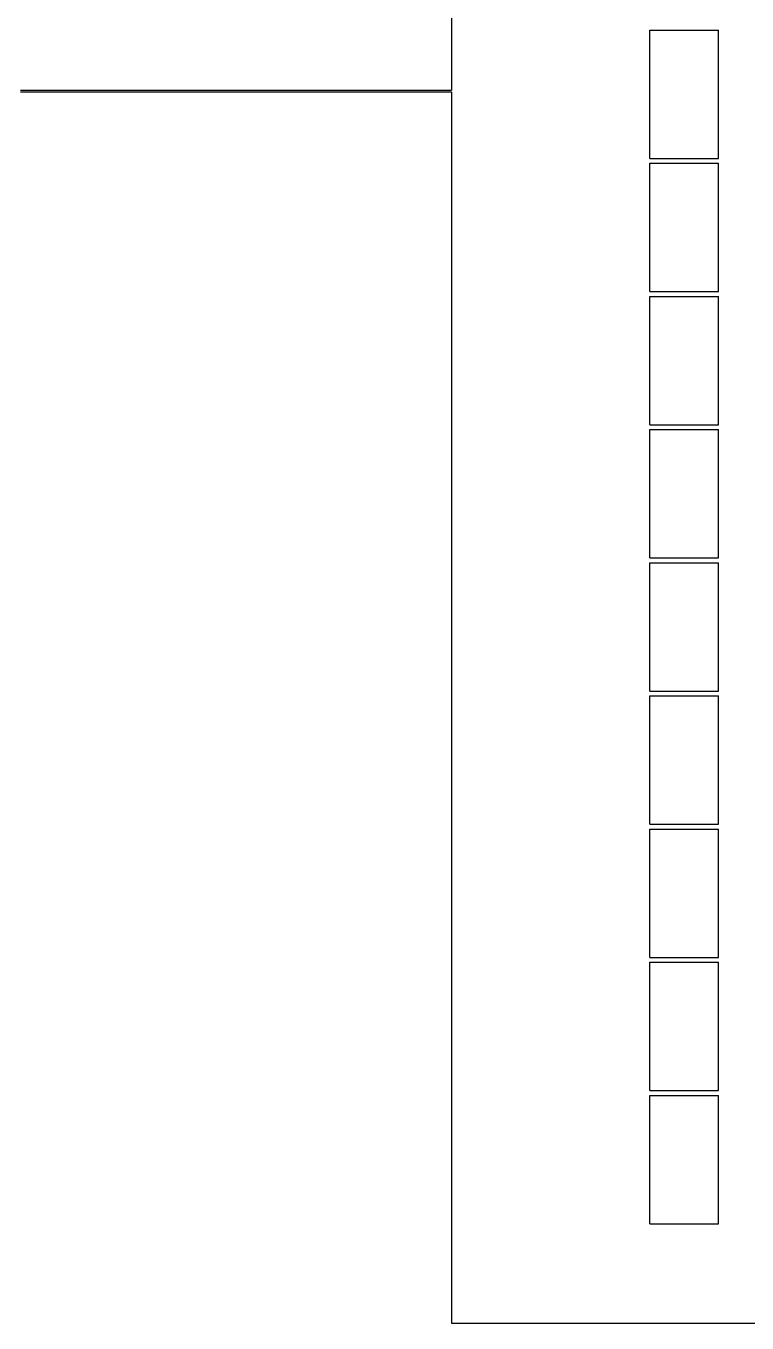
# Model space of a CAD drawing. Header units: metres. Extents: x -45 to 241, y 0 to 388.
# Drawn here: x 27.2 to 99.7, y 70 to 200.5 of the extents above; entities that cross this region are included whole.
import ezdxf

# ---------------------------------------------------------------- set-up
doc = ezdxf.new("R2010")
doc.units = ezdxf.units.M

msp = doc.modelspace()

# ---------------------------------------------------------------- linework, layer by layer
for points in [[(70, 201.91), (70, 199.94), (70, 197.98), (70, 196.01), (70, 194.05)], [(89.96, 187.2), (89.96, 187.4), (89.96, 187.61), (89.96, 187.81), (89.96, 188.02), (89.96, 188.22), (89.96, 188.43), (89.96, 188.63), (89.96, 188.84), (89.96, 189.04), (89.96, 189.25), (89.96, 189.45), (89.96, 189.66), (89.96, 189.86), (89.96, 190.07), (89.96, 190.27), (89.96, 190.48), (89.96, 190.68), (89.96, 190.89), (89.96, 191.09), (89.96, 191.3), (89.96, 191.5), (89.96, 191.7), (89.96, 191.91), (89.96, 192.11), (89.96, 192.32), (89.96, 192.52), (89.96, 192.73), (89.96, 192.93), (89.96, 193.14), (89.96, 193.34), (89.96, 193.55), (89.96, 193.75), (89.96, 193.96), (89.96, 194.16), (89.96, 194.37), (89.96, 194.57), (89.96, 194.78), (89.96, 194.98), (89.96, 195.19), (89.96, 195.39), (89.96, 195.6), (89.96, 195.8), (89.96, 196), (89.96, 196.21), (89.96, 196.41), (89.96, 196.62), (89.96, 196.82), (89.96, 197.03), (89.96, 197.23), (89.96, 197.44), (89.96, 197.64), (89.96, 197.85), (89.96, 198.05), (89.96, 198.26), (89.96, 198.46), (89.96, 198.67), (89.96, 198.87), (89.96, 199.08), (89.96, 199.28), (89.96, 199.49), (89.96, 199.69), (89.96, 199.9), (89.96, 200.1)], [(89.96, 200.1), (90.07, 200.1), (90.18, 200.1), (90.29, 200.1), (90.4, 200.1), (90.51, 200.1), (90.62, 200.1), (90.73, 200.1), (90.84, 200.1), (90.95, 200.1), (91.06, 200.1), (91.17, 200.1), (91.28, 200.1), (91.39, 200.1), (91.5, 200.1), (91.61, 200.1), (91.72, 200.1), (91.83, 200.1), (91.94, 200.1), (92.05, 200.1), (92.16, 200.1), (92.26, 200.1), (92.37, 200.1), (92.48, 200.1), (92.59, 200.1), (92.7, 200.1), (92.81, 200.1), (92.92, 200.1), (93.03, 200.1), (93.14, 200.1), (93.25, 200.1), (93.36, 200.1), (93.47, 200.1), (93.58, 200.1), (93.69, 200.1), (93.8, 200.1), (93.91, 200.1), (94.02, 200.1), (94.13, 200.1), (94.24, 200.1), (94.35, 200.1), (94.46, 200.1), (94.57, 200.1), (94.68, 200.1), (94.79, 200.1), (94.9, 200.1), (95, 200.1), (95.11, 200.1), (95.22, 200.1), (95.33, 200.1), (95.44, 200.1), (95.55, 200.1), (95.66, 200.1), (95.77, 200.1), (95.88, 200.1), (95.99, 200.1), (96.1, 200.1), (96.21, 200.1), (96.32, 200.1), (96.43, 200.1), (96.54, 200.1), (96.65, 200.1), (96.76, 200.1), (96.87, 200.1)], [(96.87, 187.2), (96.87, 187.4), (96.87, 187.61), (96.87, 187.81), (96.87, 188.02), (96.87, 188.22), (96.87, 188.43), (96.87, 188.63), (96.87, 188.84), (96.87, 189.04), (96.87, 189.25), (96.87, 189.45), (96.87, 189.66), (96.87, 189.86), (96.87, 190.07), (96.87, 190.27), (96.87, 190.48), (96.87, 190.68), (96.87, 190.89), (96.87, 191.09), (96.87, 191.3), (96.87, 191.5), (96.87, 191.7), (96.87, 191.91), (96.87, 192.11), (96.87, 192.32), (96.87, 192.52), (96.87, 192.73), (96.87, 192.93), (96.87, 193.14), (96.87, 193.34), (96.87, 193.55), (96.87, 193.75), (96.87, 193.96), (96.87, 194.16), (96.87, 194.37), (96.87, 194.57), (96.87, 194.78), (96.87, 194.98), (96.87, 195.19), (96.87, 195.39), (96.87, 195.6), (96.87, 195.8), (96.87, 196), (96.87, 196.21), (96.87, 196.41), (96.87, 196.62), (96.87, 196.82), (96.87, 197.03), (96.87, 197.23), (96.87, 197.44), (96.87, 197.64), (96.87, 197.85), (96.87, 198.05), (96.87, 198.26), (96.87, 198.46), (96.87, 198.67), (96.87, 198.87), (96.87, 199.08), (96.87, 199.28), (96.87, 199.49), (96.87, 199.69), (96.87, 199.9), (96.87, 200.1)], [(26.67, 194.05), (27.78, 194.05), (28.89, 194.05), (30, 194.05), (31.11, 194.05), (32.22, 194.05), (33.33, 194.05), (34.44, 194.05), (35.56, 194.05), (36.67, 194.05), (37.78, 194.05), (38.89, 194.05), (40, 194.05), (41.11, 194.05), (42.22, 194.05), (43.33, 194.05), (44.44, 194.05), (45.56, 194.05), (46.67, 194.05), (47.78, 194.05), (48.89, 194.05), (50, 194.05), (51.11, 194.05), (52.22, 194.05), (53.33, 194.05), (54.44, 194.05), (55.56, 194.05), (56.67, 194.05), (57.78, 194.05), (58.89, 194.05), (60, 194.05), (61.11, 194.05), (62.22, 194.05), (63.33, 194.05), (64.44, 194.05), (65.56, 194.05), (66.67, 194.05), (67.78, 194.05), (68.89, 194.05), (70, 194.05)], [(26.67, 193.9), (27.78, 193.9), (28.89, 193.9), (30, 193.9), (31.11, 193.9), (32.22, 193.9), (33.33, 193.9), (34.44, 193.9), (35.56, 193.9), (36.67, 193.9), (37.78, 193.9), (38.89, 193.9), (40, 193.9), (41.11, 193.9), (42.22, 193.9), (43.33, 193.9), (44.44, 193.9), (45.56, 193.9), (46.67, 193.9), (47.78, 193.9), (48.89, 193.9), (50, 193.9), (51.11, 193.9), (52.22, 193.9), (53.33, 193.9), (54.44, 193.9), (55.56, 193.9), (56.67, 193.9), (57.78, 193.9), (58.89, 193.9), (60, 193.9), (61.11, 193.9), (62.22, 193.9), (63.33, 193.9), (64.44, 193.9), (65.56, 193.9), (66.67, 193.9), (67.78, 193.9), (68.89, 193.9), (70, 193.9)], [(70, 193.9), (70, 191.93), (70, 189.97), (70, 188), (70, 186.03), (70, 184.07), (70, 182.1), (70, 180.13), (70, 178.17), (70, 176.2), (70, 174.23), (70, 172.27), (70, 170.3), (70, 168.33), (70, 166.37), (70, 164.4), (70, 162.43), (70, 160.47), (70, 158.5), (70, 156.53), (70, 154.57), (70, 152.6), (70, 150.63), (70, 148.67), (70, 146.7), (70, 144.73), (70, 142.77), (70, 140.8), (70, 138.83), (70, 136.87), (70, 134.9), (70, 132.93), (70, 130.97), (70, 129), (70, 127.03), (70, 125.07), (70, 123.1), (70, 121.13), (70, 119.17), (70, 117.2), (70, 115.23), (70, 113.27), (70, 111.3), (70, 109.33), (70, 107.37), (70, 105.4), (70, 103.43), (70, 101.47), (70, 99.5), (70, 97.53), (70, 95.57), (70, 93.6), (70, 91.63), (70, 89.67), (70, 87.7), (70, 85.73), (70, 83.77), (70, 81.8), (70, 79.83), (70, 77.87), (70, 75.9), (70, 73.93), (70, 71.97), (70, 70)], [(89.96, 187.2), (90.07, 187.2), (90.18, 187.2), (90.29, 187.2), (90.4, 187.2), (90.51, 187.2), (90.62, 187.2), (90.73, 187.2), (90.84, 187.2), (90.95, 187.2), (91.06, 187.2), (91.17, 187.2), (91.28, 187.2), (91.39, 187.2), (91.5, 187.2), (91.61, 187.2), (91.72, 187.2), (91.83, 187.2), (91.94, 187.2), (92.05, 187.2), (92.16, 187.2), (92.26, 187.2), (92.37, 187.2), (92.48, 187.2), (92.59, 187.2), (92.7, 187.2), (92.81, 187.2), (92.92, 187.2), (93.03, 187.2), (93.14, 187.2), (93.25, 187.2), (93.36, 187.2), (93.47, 187.2), (93.58, 187.2), (93.69, 187.2), (93.8, 187.2), (93.91, 187.2), (94.02, 187.2), (94.13, 187.2), (94.24, 187.2), (94.35, 187.2), (94.46, 187.2), (94.57, 187.2), (94.68, 187.2), (94.79, 187.2), (94.9, 187.2), (95, 187.2), (95.11, 187.2), (95.22, 187.2), (95.33, 187.2), (95.44, 187.2), (95.55, 187.2), (95.66, 187.2), (95.77, 187.2), (95.88, 187.2), (95.99, 187.2), (96.1, 187.2), (96.21, 187.2), (96.32, 187.2), (96.43, 187.2), (96.54, 187.2), (96.65, 187.2), (96.76, 187.2), (96.87, 187.2)], [(89.96, 173.8), (89.96, 174), (89.96, 174.21), (89.96, 174.41), (89.96, 174.62), (89.96, 174.82), (89.96, 175.03), (89.96, 175.23), (89.96, 175.44), (89.96, 175.64), (89.96, 175.85), (89.96, 176.05), (89.96, 176.26), (89.96, 176.46), (89.96, 176.67), (89.96, 176.87), (89.96, 177.08), (89.96, 177.28), (89.96, 177.49), (89.96, 177.69), (89.96, 177.9), (89.96, 178.1), (89.96, 178.3), (89.96, 178.51), (89.96, 178.71), (89.96, 178.92), (89.96, 179.12), (89.96, 179.33), (89.96, 179.53), (89.96, 179.74), (89.96, 179.94), (89.96, 180.15), (89.96, 180.35), (89.96, 180.56), (89.96, 180.76), (89.96, 180.97), (89.96, 181.17), (89.96, 181.38), (89.96, 181.58), (89.96, 181.79), (89.96, 181.99), (89.96, 182.2), (89.96, 182.4), (89.96, 182.6), (89.96, 182.81), (89.96, 183.01), (89.96, 183.22), (89.96, 183.42), (89.96, 183.63), (89.96, 183.83), (89.96, 184.04), (89.96, 184.24), (89.96, 184.45), (89.96, 184.65), (89.96, 184.86), (89.96, 185.06), (89.96, 185.27), (89.96, 185.47), (89.96, 185.68), (89.96, 185.88), (89.96, 186.09), (89.96, 186.29), (89.96, 186.5), (89.96, 186.7)], [(89.96, 186.7), (90.07, 186.7), (90.18, 186.7), (90.29, 186.7), (90.4, 186.7), (90.51, 186.7), (90.62, 186.7), (90.73, 186.7), (90.84, 186.7), (90.95, 186.7), (91.06, 186.7), (91.17, 186.7), (91.28, 186.7), (91.39, 186.7), (91.5, 186.7), (91.61, 186.7), (91.72, 186.7), (91.83, 186.7), (91.94, 186.7), (92.05, 186.7), (92.16, 186.7), (92.26, 186.7), (92.37, 186.7), (92.48, 186.7), (92.59, 186.7), (92.7, 186.7), (92.81, 186.7), (92.92, 186.7), (93.03, 186.7), (93.14, 186.7), (93.25, 186.7), (93.36, 186.7), (93.47, 186.7), (93.58, 186.7), (93.69, 186.7), (93.8, 186.7), (93.91, 186.7), (94.02, 186.7), (94.13, 186.7), (94.24, 186.7), (94.35, 186.7), (94.46, 186.7), (94.57, 186.7), (94.68, 186.7), (94.79, 186.7), (94.9, 186.7), (95, 186.7), (95.11, 186.7), (95.22, 186.7), (95.33, 186.7), (95.44, 186.7), (95.55, 186.7), (95.66, 186.7), (95.77, 186.7), (95.88, 186.7), (95.99, 186.7), (96.1, 186.7), (96.21, 186.7), (96.32, 186.7), (96.43, 186.7), (96.54, 186.7), (96.65, 186.7), (96.76, 186.7), (96.87, 186.7)], [(96.87, 173.8), (96.87, 174), (96.87, 174.21), (96.87, 174.41), (96.87, 174.62), (96.87, 174.82), (96.87, 175.03), (96.87, 175.23), (96.87, 175.44), (96.87, 175.64), (96.87, 175.85), (96.87, 176.05), (96.87, 176.26), (96.87, 176.46), (96.87, 176.67), (96.87, 176.87), (96.87, 177.08), (96.87, 177.28), (96.87, 177.49), (96.87, 177.69), (96.87, 177.9), (96.87, 178.1), (96.87, 178.3), (96.87, 178.51), (96.87, 178.71), (96.87, 178.92), (96.87, 179.12), (96.87, 179.33), (96.87, 179.53), (96.87, 179.74), (96.87, 179.94), (96.87, 180.15), (96.87, 180.35), (96.87, 180.56), (96.87, 180.76), (96.87, 180.97), (96.87, 181.17), (96.87, 181.38), (96.87, 181.58), (96.87, 181.79), (96.87, 181.99), (96.87, 182.2), (96.87, 182.4), (96.87, 182.6), (96.87, 182.81), (96.87, 183.01), (96.87, 183.22), (96.87, 183.42), (96.87, 183.63), (96.87, 183.83), (96.87, 184.04), (96.87, 184.24), (96.87, 184.45), (96.87, 184.65), (96.87, 184.86), (96.87, 185.06), (96.87, 185.27), (96.87, 185.47), (96.87, 185.68), (96.87, 185.88), (96.87, 186.09), (96.87, 186.29), (96.87, 186.5), (96.87, 186.7)], [(89.96, 173.8), (90.07, 173.8), (90.18, 173.8), (90.29, 173.8), (90.4, 173.8), (90.51, 173.8), (90.62, 173.8), (90.73, 173.8), (90.84, 173.8), (90.95, 173.8), (91.06, 173.8), (91.17, 173.8), (91.28, 173.8), (91.39, 173.8), (91.5, 173.8), (91.61, 173.8), (91.72, 173.8), (91.83, 173.8), (91.94, 173.8), (92.05, 173.8), (92.16, 173.8), (92.26, 173.8), (92.37, 173.8), (92.48, 173.8), (92.59, 173.8), (92.7, 173.8), (92.81, 173.8), (92.92, 173.8), (93.03, 173.8), (93.14, 173.8), (93.25, 173.8), (93.36, 173.8), (93.47, 173.8), (93.58, 173.8), (93.69, 173.8), (93.8, 173.8), (93.91, 173.8), (94.02, 173.8), (94.13, 173.8), (94.24, 173.8), (94.35, 173.8), (94.46, 173.8), (94.57, 173.8), (94.68, 173.8), (94.79, 173.8), (94.9, 173.8), (95, 173.8), (95.11, 173.8), (95.22, 173.8), (95.33, 173.8), (95.44, 173.8), (95.55, 173.8), (95.66, 173.8), (95.77, 173.8), (95.88, 173.8), (95.99, 173.8), (96.1, 173.8), (96.21, 173.8), (96.32, 173.8), (96.43, 173.8), (96.54, 173.8), (96.65, 173.8), (96.76, 173.8), (96.87, 173.8)], [(89.96, 160.4), (89.96, 160.6), (89.96, 160.81), (89.96, 161.01), (89.96, 161.22), (89.96, 161.42), (89.96, 161.63), (89.96, 161.83), (89.96, 162.04), (89.96, 162.24), (89.96, 162.45), (89.96, 162.65), (89.96, 162.86), (89.96, 163.06), (89.96, 163.27), (89.96, 163.47), (89.96, 163.68), (89.96, 163.88), (89.96, 164.09), (89.96, 164.29), (89.96, 164.5), (89.96, 164.7), (89.96, 164.9), (89.96, 165.11), (89.96, 165.31), (89.96, 165.52), (89.96, 165.72), (89.96, 165.93), (89.96, 166.13), (89.96, 166.34), (89.96, 166.54), (89.96, 166.75), (89.96, 166.95), (89.96, 167.16), (89.96, 167.36), (89.96, 167.57), (89.96, 167.77), (89.96, 167.98), (89.96, 168.18), (89.96, 168.39), (89.96, 168.59), (89.96, 168.8), (89.96, 169), (89.96, 169.2), (89.96, 169.41), (89.96, 169.61), (89.96, 169.82), (89.96, 170.02), (89.96, 170.23), (89.96, 170.43), (89.96, 170.64), (89.96, 170.84), (89.96, 171.05), (89.96, 171.25), (89.96, 171.46), (89.96, 171.66), (89.96, 171.87), (89.96, 172.07), (89.96, 172.28), (89.96, 172.48), (89.96, 172.69), (89.96, 172.89), (89.96, 173.1), (89.96, 173.3)], [(89.96, 173.3), (90.07, 173.3), (90.18, 173.3), (90.29, 173.3), (90.4, 173.3), (90.51, 173.3), (90.62, 173.3), (90.73, 173.3), (90.84, 173.3), (90.95, 173.3), (91.06, 173.3), (91.17, 173.3), (91.28, 173.3), (91.39, 173.3), (91.5, 173.3), (91.61, 173.3), (91.72, 173.3), (91.83, 173.3), (91.94, 173.3), (92.05, 173.3), (92.16, 173.3), (92.26, 173.3), (92.37, 173.3), (92.48, 173.3), (92.59, 173.3), (92.7, 173.3), (92.81, 173.3), (92.92, 173.3), (93.03, 173.3), (93.14, 173.3), (93.25, 173.3), (93.36, 173.3), (93.47, 173.3), (93.58, 173.3), (93.69, 173.3), (93.8, 173.3), (93.91, 173.3), (94.02, 173.3), (94.13, 173.3), (94.24, 173.3), (94.35, 173.3), (94.46, 173.3), (94.57, 173.3), (94.68, 173.3), (94.79, 173.3), (94.9, 173.3), (95, 173.3), (95.11, 173.3), (95.22, 173.3), (95.33, 173.3), (95.44, 173.3), (95.55, 173.3), (95.66, 173.3), (95.77, 173.3), (95.88, 173.3), (95.99, 173.3), (96.1, 173.3), (96.21, 173.3), (96.32, 173.3), (96.43, 173.3), (96.54, 173.3), (96.65, 173.3), (96.76, 173.3), (96.87, 173.3)], [(96.87, 160.4), (96.87, 160.6), (96.87, 160.81), (96.87, 161.01), (96.87, 161.22), (96.87, 161.42), (96.87, 161.63), (96.87, 161.83), (96.87, 162.04), (96.87, 162.24), (96.87, 162.45), (96.87, 162.65), (96.87, 162.86), (96.87, 163.06), (96.87, 163.27), (96.87, 163.47), (96.87, 163.68), (96.87, 163.88), (96.87, 164.09), (96.87, 164.29), (96.87, 164.5), (96.87, 164.7), (96.87, 164.9), (96.87, 165.11), (96.87, 165.31), (96.87, 165.52), (96.87, 165.72), (96.87, 165.93), (96.87, 166.13), (96.87, 166.34), (96.87, 166.54), (96.87, 166.75), (96.87, 166.95), (96.87, 167.16), (96.87, 167.36), (96.87, 167.57), (96.87, 167.77), (96.87, 167.98), (96.87, 168.18), (96.87, 168.39), (96.87, 168.59), (96.87, 168.8), (96.87, 169), (96.87, 169.2), (96.87, 169.41), (96.87, 169.61), (96.87, 169.82), (96.87, 170.02), (96.87, 170.23), (96.87, 170.43), (96.87, 170.64), (96.87, 170.84), (96.87, 171.05), (96.87, 171.25), (96.87, 171.46), (96.87, 171.66), (96.87, 171.87), (96.87, 172.07), (96.87, 172.28), (96.87, 172.48), (96.87, 172.69), (96.87, 172.89), (96.87, 173.1), (96.87, 173.3)], [(89.96, 160.4), (90.07, 160.4), (90.18, 160.4), (90.29, 160.4), (90.4, 160.4), (90.51, 160.4), (90.62, 160.4), (90.73, 160.4), (90.84, 160.4), (90.95, 160.4), (91.06, 160.4), (91.17, 160.4), (91.28, 160.4), (91.39, 160.4), (91.5, 160.4), (91.61, 160.4), (91.72, 160.4), (91.83, 160.4), (91.94, 160.4), (92.05, 160.4), (92.16, 160.4), (92.26, 160.4), (92.37, 160.4), (92.48, 160.4), (92.59, 160.4), (92.7, 160.4), (92.81, 160.4), (92.92, 160.4), (93.03, 160.4), (93.14, 160.4), (93.25, 160.4), (93.36, 160.4), (93.47, 160.4), (93.58, 160.4), (93.69, 160.4), (93.8, 160.4), (93.91, 160.4), (94.02, 160.4), (94.13, 160.4), (94.24, 160.4), (94.35, 160.4), (94.46, 160.4), (94.57, 160.4), (94.68, 160.4), (94.79, 160.4), (94.9, 160.4), (95, 160.4), (95.11, 160.4), (95.22, 160.4), (95.33, 160.4), (95.44, 160.4), (95.55, 160.4), (95.66, 160.4), (95.77, 160.4), (95.88, 160.4), (95.99, 160.4), (96.1, 160.4), (96.21, 160.4), (96.32, 160.4), (96.43, 160.4), (96.54, 160.4), (96.65, 160.4), (96.76, 160.4), (96.87, 160.4)], [(89.96, 147), (89.96, 147.2), (89.96, 147.41), (89.96, 147.61), (89.96, 147.82), (89.96, 148.02), (89.96, 148.23), (89.96, 148.43), (89.96, 148.64), (89.96, 148.84), (89.96, 149.05), (89.96, 149.25), (89.96, 149.46), (89.96, 149.66), (89.96, 149.87), (89.96, 150.07), (89.96, 150.28), (89.96, 150.48), (89.96, 150.69), (89.96, 150.89), (89.96, 151.1), (89.96, 151.3), (89.96, 151.5), (89.96, 151.71), (89.96, 151.91), (89.96, 152.12), (89.96, 152.32), (89.96, 152.53), (89.96, 152.73), (89.96, 152.94), (89.96, 153.14), (89.96, 153.35), (89.96, 153.55), (89.96, 153.76), (89.96, 153.96), (89.96, 154.17), (89.96, 154.37), (89.96, 154.58), (89.96, 154.78), (89.96, 154.99), (89.96, 155.19), (89.96, 155.4), (89.96, 155.6), (89.96, 155.8), (89.96, 156.01), (89.96, 156.21), (89.96, 156.42), (89.96, 156.62), (89.96, 156.83), (89.96, 157.03), (89.96, 157.24), (89.96, 157.44), (89.96, 157.65), (89.96, 157.85), (89.96, 158.06), (89.96, 158.26), (89.96, 158.47), (89.96, 158.67), (89.96, 158.88), (89.96, 159.08), (89.96, 159.29), (89.96, 159.49), (89.96, 159.7), (89.96, 159.9)], [(89.96, 159.9), (90.07, 159.9), (90.18, 159.9), (90.29, 159.9), (90.4, 159.9), (90.51, 159.9), (90.62, 159.9), (90.73, 159.9), (90.84, 159.9), (90.95, 159.9), (91.06, 159.9), (91.17, 159.9), (91.28, 159.9), (91.39, 159.9), (91.5, 159.9), (91.61, 159.9), (91.72, 159.9), (91.83, 159.9), (91.94, 159.9), (92.05, 159.9), (92.16, 159.9), (92.26, 159.9), (92.37, 159.9), (92.48, 159.9), (92.59, 159.9), (92.7, 159.9), (92.81, 159.9), (92.92, 159.9), (93.03, 159.9), (93.14, 159.9), (93.25, 159.9), (93.36, 159.9), (93.47, 159.9), (93.58, 159.9), (93.69, 159.9), (93.8, 159.9), (93.91, 159.9), (94.02, 159.9), (94.13, 159.9), (94.24, 159.9), (94.35, 159.9), (94.46, 159.9), (94.57, 159.9), (94.68, 159.9), (94.79, 159.9), (94.9, 159.9), (95, 159.9), (95.11, 159.9), (95.22, 159.9), (95.33, 159.9), (95.44, 159.9), (95.55, 159.9), (95.66, 159.9), (95.77, 159.9), (95.88, 159.9), (95.99, 159.9), (96.1, 159.9), (96.21, 159.9), (96.32, 159.9), (96.43, 159.9), (96.54, 159.9), (96.65, 159.9), (96.76, 159.9), (96.87, 159.9)], [(96.87, 147), (96.87, 147.2), (96.87, 147.41), (96.87, 147.61), (96.87, 147.82), (96.87, 148.02), (96.87, 148.23), (96.87, 148.43), (96.87, 148.64), (96.87, 148.84), (96.87, 149.05), (96.87, 149.25), (96.87, 149.46), (96.87, 149.66), (96.87, 149.87), (96.87, 150.07), (96.87, 150.28), (96.87, 150.48), (96.87, 150.69), (96.87, 150.89), (96.87, 151.1), (96.87, 151.3), (96.87, 151.5), (96.87, 151.71), (96.87, 151.91), (96.87, 152.12), (96.87, 152.32), (96.87, 152.53), (96.87, 152.73), (96.87, 152.94), (96.87, 153.14), (96.87, 153.35), (96.87, 153.55), (96.87, 153.76), (96.87, 153.96), (96.87, 154.17), (96.87, 154.37), (96.87, 154.58), (96.87, 154.78), (96.87, 154.99), (96.87, 155.19), (96.87, 155.4), (96.87, 155.6), (96.87, 155.8), (96.87, 156.01), (96.87, 156.21), (96.87, 156.42), (96.87, 156.62), (96.87, 156.83), (96.87, 157.03), (96.87, 157.24), (96.87, 157.44), (96.87, 157.65), (96.87, 157.85), (96.87, 158.06), (96.87, 158.26), (96.87, 158.47), (96.87, 158.67), (96.87, 158.88), (96.87, 159.08), (96.87, 159.29), (96.87, 159.49), (96.87, 159.7), (96.87, 159.9)], [(89.96, 147), (90.07, 147), (90.18, 147), (90.29, 147), (90.4, 147), (90.51, 147), (90.62, 147), (90.73, 147), (90.84, 147), (90.95, 147), (91.06, 147), (91.17, 147), (91.28, 147), (91.39, 147), (91.5, 147), (91.61, 147), (91.72, 147), (91.83, 147), (91.94, 147), (92.05, 147), (92.16, 147), (92.26, 147), (92.37, 147), (92.48, 147), (92.59, 147), (92.7, 147), (92.81, 147), (92.92, 147), (93.03, 147), (93.14, 147), (93.25, 147), (93.36, 147), (93.47, 147), (93.58, 147), (93.69, 147), (93.8, 147), (93.91, 147), (94.02, 147), (94.13, 147), (94.24, 147), (94.35, 147), (94.46, 147), (94.57, 147), (94.68, 147), (94.79, 147), (94.9, 147), (95, 147), (95.11, 147), (95.22, 147), (95.33, 147), (95.44, 147), (95.55, 147), (95.66, 147), (95.77, 147), (95.88, 147), (95.99, 147), (96.1, 147), (96.21, 147), (96.32, 147), (96.43, 147), (96.54, 147), (96.65, 147), (96.76, 147), (96.87, 147)], [(89.96, 133.6), (89.96, 133.8), (89.96, 134.01), (89.96, 134.21), (89.96, 134.42), (89.96, 134.62), (89.96, 134.83), (89.96, 135.03), (89.96, 135.24), (89.96, 135.44), (89.96, 135.65), (89.96, 135.85), (89.96, 136.06), (89.96, 136.26), (89.96, 136.47), (89.96, 136.67), (89.96, 136.88), (89.96, 137.08), (89.96, 137.29), (89.96, 137.49), (89.96, 137.7), (89.96, 137.9), (89.96, 138.1), (89.96, 138.31), (89.96, 138.51), (89.96, 138.72), (89.96, 138.92), (89.96, 139.13), (89.96, 139.33), (89.96, 139.54), (89.96, 139.74), (89.96, 139.95), (89.96, 140.15), (89.96, 140.36), (89.96, 140.56), (89.96, 140.77), (89.96, 140.97), (89.96, 141.18), (89.96, 141.38), (89.96, 141.59), (89.96, 141.79), (89.96, 142), (89.96, 142.2), (89.96, 142.4), (89.96, 142.61), (89.96, 142.81), (89.96, 143.02), (89.96, 143.22), (89.96, 143.43), (89.96, 143.63), (89.96, 143.84), (89.96, 144.04), (89.96, 144.25), (89.96, 144.45), (89.96, 144.66), (89.96, 144.86), (89.96, 145.07), (89.96, 145.27), (89.96, 145.48), (89.96, 145.68), (89.96, 145.89), (89.96, 146.09), (89.96, 146.3), (89.96, 146.5)], [(89.96, 146.5), (90.07, 146.5), (90.18, 146.5), (90.29, 146.5), (90.4, 146.5), (90.51, 146.5), (90.62, 146.5), (90.73, 146.5), (90.84, 146.5), (90.95, 146.5), (91.06, 146.5), (91.17, 146.5), (91.28, 146.5), (91.39, 146.5), (91.5, 146.5), (91.61, 146.5), (91.72, 146.5), (91.83, 146.5), (91.94, 146.5), (92.05, 146.5), (92.16, 146.5), (92.26, 146.5), (92.37, 146.5), (92.48, 146.5), (92.59, 146.5), (92.7, 146.5), (92.81, 146.5), (92.92, 146.5), (93.03, 146.5), (93.14, 146.5), (93.25, 146.5), (93.36, 146.5), (93.47, 146.5), (93.58, 146.5), (93.69, 146.5), (93.8, 146.5), (93.91, 146.5), (94.02, 146.5), (94.13, 146.5), (94.24, 146.5), (94.35, 146.5), (94.46, 146.5), (94.57, 146.5), (94.68, 146.5), (94.79, 146.5), (94.9, 146.5), (95, 146.5), (95.11, 146.5), (95.22, 146.5), (95.33, 146.5), (95.44, 146.5), (95.55, 146.5), (95.66, 146.5), (95.77, 146.5), (95.88, 146.5), (95.99, 146.5), (96.1, 146.5), (96.21, 146.5), (96.32, 146.5), (96.43, 146.5), (96.54, 146.5), (96.65, 146.5), (96.76, 146.5), (96.87, 146.5)], [(96.87, 133.6), (96.87, 133.8), (96.87, 134.01), (96.87, 134.21), (96.87, 134.42), (96.87, 134.62), (96.87, 134.83), (96.87, 135.03), (96.87, 135.24), (96.87, 135.44), (96.87, 135.65), (96.87, 135.85), (96.87, 136.06), (96.87, 136.26), (96.87, 136.47), (96.87, 136.67), (96.87, 136.88), (96.87, 137.08), (96.87, 137.29), (96.87, 137.49), (96.87, 137.7), (96.87, 137.9), (96.87, 138.1), (96.87, 138.31), (96.87, 138.51), (96.87, 138.72), (96.87, 138.92), (96.87, 139.13), (96.87, 139.33), (96.87, 139.54), (96.87, 139.74), (96.87, 139.95), (96.87, 140.15), (96.87, 140.36), (96.87, 140.56), (96.87, 140.77), (96.87, 140.97), (96.87, 141.18), (96.87, 141.38), (96.87, 141.59), (96.87, 141.79), (96.87, 142), (96.87, 142.2), (96.87, 142.4), (96.87, 142.61), (96.87, 142.81), (96.87, 143.02), (96.87, 143.22), (96.87, 143.43), (96.87, 143.63), (96.87, 143.84), (96.87, 144.04), (96.87, 144.25), (96.87, 144.45), (96.87, 144.66), (96.87, 144.86), (96.87, 145.07), (96.87, 145.27), (96.87, 145.48), (96.87, 145.68), (96.87, 145.89), (96.87, 146.09), (96.87, 146.3), (96.87, 146.5)], [(89.96, 133.6), (90.07, 133.6), (90.18, 133.6), (90.29, 133.6), (90.4, 133.6), (90.51, 133.6), (90.62, 133.6), (90.73, 133.6), (90.84, 133.6), (90.95, 133.6), (91.06, 133.6), (91.17, 133.6), (91.28, 133.6), (91.39, 133.6), (91.5, 133.6), (91.61, 133.6), (91.72, 133.6), (91.83, 133.6), (91.94, 133.6), (92.05, 133.6), (92.16, 133.6), (92.26, 133.6), (92.37, 133.6), (92.48, 133.6), (92.59, 133.6), (92.7, 133.6), (92.81, 133.6), (92.92, 133.6), (93.03, 133.6), (93.14, 133.6), (93.25, 133.6), (93.36, 133.6), (93.47, 133.6), (93.58, 133.6), (93.69, 133.6), (93.8, 133.6), (93.91, 133.6), (94.02, 133.6), (94.13, 133.6), (94.24, 133.6), (94.35, 133.6), (94.46, 133.6), (94.57, 133.6), (94.68, 133.6), (94.79, 133.6), (94.9, 133.6), (95, 133.6), (95.11, 133.6), (95.22, 133.6), (95.33, 133.6), (95.44, 133.6), (95.55, 133.6), (95.66, 133.6), (95.77, 133.6), (95.88, 133.6), (95.99, 133.6), (96.1, 133.6), (96.21, 133.6), (96.32, 133.6), (96.43, 133.6), (96.54, 133.6), (96.65, 133.6), (96.76, 133.6), (96.87, 133.6)], [(89.96, 120.2), (89.96, 120.4), (89.96, 120.61), (89.96, 120.81), (89.96, 121.02), (89.96, 121.22), (89.96, 121.43), (89.96, 121.63), (89.96, 121.84), (89.96, 122.04), (89.96, 122.25), (89.96, 122.45), (89.96, 122.66), (89.96, 122.86), (89.96, 123.07), (89.96, 123.27), (89.96, 123.48), (89.96, 123.68), (89.96, 123.89), (89.96, 124.09), (89.96, 124.3), (89.96, 124.5), (89.96, 124.7), (89.96, 124.91), (89.96, 125.11), (89.96, 125.32), (89.96, 125.52), (89.96, 125.73), (89.96, 125.93), (89.96, 126.14), (89.96, 126.34), (89.96, 126.55), (89.96, 126.75), (89.96, 126.96), (89.96, 127.16), (89.96, 127.37), (89.96, 127.57), (89.96, 127.78), (89.96, 127.98), (89.96, 128.19), (89.96, 128.39), (89.96, 128.6), (89.96, 128.8), (89.96, 129), (89.96, 129.21), (89.96, 129.41), (89.96, 129.62), (89.96, 129.82), (89.96, 130.03), (89.96, 130.23), (89.96, 130.44), (89.96, 130.64), (89.96, 130.85), (89.96, 131.05), (89.96, 131.26), (89.96, 131.46), (89.96, 131.67), (89.96, 131.87), (89.96, 132.08), (89.96, 132.28), (89.96, 132.49), (89.96, 132.69), (89.96, 132.9), (89.96, 133.1)], [(89.96, 133.1), (90.07, 133.1), (90.18, 133.1), (90.29, 133.1), (90.4, 133.1), (90.51, 133.1), (90.62, 133.1), (90.73, 133.1), (90.84, 133.1), (90.95, 133.1), (91.06, 133.1), (91.17, 133.1), (91.28, 133.1), (91.39, 133.1), (91.5, 133.1), (91.61, 133.1), (91.72, 133.1), (91.83, 133.1), (91.94, 133.1), (92.05, 133.1), (92.16, 133.1), (92.26, 133.1), (92.37, 133.1), (92.48, 133.1), (92.59, 133.1), (92.7, 133.1), (92.81, 133.1), (92.92, 133.1), (93.03, 133.1), (93.14, 133.1), (93.25, 133.1), (93.36, 133.1), (93.47, 133.1), (93.58, 133.1), (93.69, 133.1), (93.8, 133.1), (93.91, 133.1), (94.02, 133.1), (94.13, 133.1), (94.24, 133.1), (94.35, 133.1), (94.46, 133.1), (94.57, 133.1), (94.68, 133.1), (94.79, 133.1), (94.9, 133.1), (95, 133.1), (95.11, 133.1), (95.22, 133.1), (95.33, 133.1), (95.44, 133.1), (95.55, 133.1), (95.66, 133.1), (95.77, 133.1), (95.88, 133.1), (95.99, 133.1), (96.1, 133.1), (96.21, 133.1), (96.32, 133.1), (96.43, 133.1), (96.54, 133.1), (96.65, 133.1), (96.76, 133.1), (96.87, 133.1)], [(96.87, 120.2), (96.87, 120.4), (96.87, 120.61), (96.87, 120.81), (96.87, 121.02), (96.87, 121.22), (96.87, 121.43), (96.87, 121.63), (96.87, 121.84), (96.87, 122.04), (96.87, 122.25), (96.87, 122.45), (96.87, 122.66), (96.87, 122.86), (96.87, 123.07), (96.87, 123.27), (96.87, 123.48), (96.87, 123.68), (96.87, 123.89), (96.87, 124.09), (96.87, 124.3), (96.87, 124.5), (96.87, 124.7), (96.87, 124.91), (96.87, 125.11), (96.87, 125.32), (96.87, 125.52), (96.87, 125.73), (96.87, 125.93), (96.87, 126.14), (96.87, 126.34), (96.87, 126.55), (96.87, 126.75), (96.87, 126.96), (96.87, 127.16), (96.87, 127.37), (96.87, 127.57), (96.87, 127.78), (96.87, 127.98), (96.87, 128.19), (96.87, 128.39), (96.87, 128.6), (96.87, 128.8), (96.87, 129), (96.87, 129.21), (96.87, 129.41), (96.87, 129.62), (96.87, 129.82), (96.87, 130.03), (96.87, 130.23), (96.87, 130.44), (96.87, 130.64), (96.87, 130.85), (96.87, 131.05), (96.87, 131.26), (96.87, 131.46), (96.87, 131.67), (96.87, 131.87), (96.87, 132.08), (96.87, 132.28), (96.87, 132.49), (96.87, 132.69), (96.87, 132.9), (96.87, 133.1)], [(89.96, 120.2), (90.07, 120.2), (90.18, 120.2), (90.29, 120.2), (90.4, 120.2), (90.51, 120.2), (90.62, 120.2), (90.73, 120.2), (90.84, 120.2), (90.95, 120.2), (91.06, 120.2), (91.17, 120.2), (91.28, 120.2), (91.39, 120.2), (91.5, 120.2), (91.61, 120.2), (91.72, 120.2), (91.83, 120.2), (91.94, 120.2), (92.05, 120.2), (92.16, 120.2), (92.26, 120.2), (92.37, 120.2), (92.48, 120.2), (92.59, 120.2), (92.7, 120.2), (92.81, 120.2), (92.92, 120.2), (93.03, 120.2), (93.14, 120.2), (93.25, 120.2), (93.36, 120.2), (93.47, 120.2), (93.58, 120.2), (93.69, 120.2), (93.8, 120.2), (93.91, 120.2), (94.02, 120.2), (94.13, 120.2), (94.24, 120.2), (94.35, 120.2), (94.46, 120.2), (94.57, 120.2), (94.68, 120.2), (94.79, 120.2), (94.9, 120.2), (95, 120.2), (95.11, 120.2), (95.22, 120.2), (95.33, 120.2), (95.44, 120.2), (95.55, 120.2), (95.66, 120.2), (95.77, 120.2), (95.88, 120.2), (95.99, 120.2), (96.1, 120.2), (96.21, 120.2), (96.32, 120.2), (96.43, 120.2), (96.54, 120.2), (96.65, 120.2), (96.76, 120.2), (96.87, 120.2)], [(89.96, 106.8), (89.96, 107), (89.96, 107.21), (89.96, 107.41), (89.96, 107.62), (89.96, 107.82), (89.96, 108.03), (89.96, 108.23), (89.96, 108.44), (89.96, 108.64), (89.96, 108.85), (89.96, 109.05), (89.96, 109.26), (89.96, 109.46), (89.96, 109.67), (89.96, 109.87), (89.96, 110.08), (89.96, 110.28), (89.96, 110.49), (89.96, 110.69), (89.96, 110.9), (89.96, 111.1), (89.96, 111.3), (89.96, 111.51), (89.96, 111.71), (89.96, 111.92), (89.96, 112.12), (89.96, 112.33), (89.96, 112.53), (89.96, 112.74), (89.96, 112.94), (89.96, 113.15), (89.96, 113.35), (89.96, 113.56), (89.96, 113.76), (89.96, 113.97), (89.96, 114.17), (89.96, 114.38), (89.96, 114.58), (89.96, 114.79), (89.96, 114.99), (89.96, 115.2), (89.96, 115.4), (89.96, 115.6), (89.96, 115.81), (89.96, 116.01), (89.96, 116.22), (89.96, 116.42), (89.96, 116.63), (89.96, 116.83), (89.96, 117.04), (89.96, 117.24), (89.96, 117.45), (89.96, 117.65), (89.96, 117.86), (89.96, 118.06), (89.96, 118.27), (89.96, 118.47), (89.96, 118.68), (89.96, 118.88), (89.96, 119.09), (89.96, 119.29), (89.96, 119.5), (89.96, 119.7)], [(89.96, 119.7), (90.07, 119.7), (90.18, 119.7), (90.29, 119.7), (90.4, 119.7), (90.51, 119.7), (90.62, 119.7), (90.73, 119.7), (90.84, 119.7), (90.95, 119.7), (91.06, 119.7), (91.17, 119.7), (91.28, 119.7), (91.39, 119.7), (91.5, 119.7), (91.61, 119.7), (91.72, 119.7), (91.83, 119.7), (91.94, 119.7), (92.05, 119.7), (92.16, 119.7), (92.26, 119.7), (92.37, 119.7), (92.48, 119.7), (92.59, 119.7), (92.7, 119.7), (92.81, 119.7), (92.92, 119.7), (93.03, 119.7), (93.14, 119.7), (93.25, 119.7), (93.36, 119.7), (93.47, 119.7), (93.58, 119.7), (93.69, 119.7), (93.8, 119.7), (93.91, 119.7), (94.02, 119.7), (94.13, 119.7), (94.24, 119.7), (94.35, 119.7), (94.46, 119.7), (94.57, 119.7), (94.68, 119.7), (94.79, 119.7), (94.9, 119.7), (95, 119.7), (95.11, 119.7), (95.22, 119.7), (95.33, 119.7), (95.44, 119.7), (95.55, 119.7), (95.66, 119.7), (95.77, 119.7), (95.88, 119.7), (95.99, 119.7), (96.1, 119.7), (96.21, 119.7), (96.32, 119.7), (96.43, 119.7), (96.54, 119.7), (96.65, 119.7), (96.76, 119.7), (96.87, 119.7)], [(96.87, 106.8), (96.87, 107), (96.87, 107.21), (96.87, 107.41), (96.87, 107.62), (96.87, 107.82), (96.87, 108.03), (96.87, 108.23), (96.87, 108.44), (96.87, 108.64), (96.87, 108.85), (96.87, 109.05), (96.87, 109.26), (96.87, 109.46), (96.87, 109.67), (96.87, 109.87), (96.87, 110.08), (96.87, 110.28), (96.87, 110.49), (96.87, 110.69), (96.87, 110.9), (96.87, 111.1), (96.87, 111.3), (96.87, 111.51), (96.87, 111.71), (96.87, 111.92), (96.87, 112.12), (96.87, 112.33), (96.87, 112.53), (96.87, 112.74), (96.87, 112.94), (96.87, 113.15), (96.87, 113.35), (96.87, 113.56), (96.87, 113.76), (96.87, 113.97), (96.87, 114.17), (96.87, 114.38), (96.87, 114.58), (96.87, 114.79), (96.87, 114.99), (96.87, 115.2), (96.87, 115.4), (96.87, 115.6), (96.87, 115.81), (96.87, 116.01), (96.87, 116.22), (96.87, 116.42), (96.87, 116.63), (96.87, 116.83), (96.87, 117.04), (96.87, 117.24), (96.87, 117.45), (96.87, 117.65), (96.87, 117.86), (96.87, 118.06), (96.87, 118.27), (96.87, 118.47), (96.87, 118.68), (96.87, 118.88), (96.87, 119.09), (96.87, 119.29), (96.87, 119.5), (96.87, 119.7)], [(89.96, 106.8), (90.07, 106.8), (90.18, 106.8), (90.29, 106.8), (90.4, 106.8), (90.51, 106.8), (90.62, 106.8), (90.73, 106.8), (90.84, 106.8), (90.95, 106.8), (91.06, 106.8), (91.17, 106.8), (91.28, 106.8), (91.39, 106.8), (91.5, 106.8), (91.61, 106.8), (91.72, 106.8), (91.83, 106.8), (91.94, 106.8), (92.05, 106.8), (92.16, 106.8), (92.26, 106.8), (92.37, 106.8), (92.48, 106.8), (92.59, 106.8), (92.7, 106.8), (92.81, 106.8), (92.92, 106.8), (93.03, 106.8), (93.14, 106.8), (93.25, 106.8), (93.36, 106.8), (93.47, 106.8), (93.58, 106.8), (93.69, 106.8), (93.8, 106.8), (93.91, 106.8), (94.02, 106.8), (94.13, 106.8), (94.24, 106.8), (94.35, 106.8), (94.46, 106.8), (94.57, 106.8), (94.68, 106.8), (94.79, 106.8), (94.9, 106.8), (95, 106.8), (95.11, 106.8), (95.22, 106.8), (95.33, 106.8), (95.44, 106.8), (95.55, 106.8), (95.66, 106.8), (95.77, 106.8), (95.88, 106.8), (95.99, 106.8), (96.1, 106.8), (96.21, 106.8), (96.32, 106.8), (96.43, 106.8), (96.54, 106.8), (96.65, 106.8), (96.76, 106.8), (96.87, 106.8)], [(89.96, 93.4), (89.96, 93.6), (89.96, 93.81), (89.96, 94.01), (89.96, 94.22), (89.96, 94.42), (89.96, 94.63), (89.96, 94.83), (89.96, 95.04), (89.96, 95.24), (89.96, 95.45), (89.96, 95.65), (89.96, 95.86), (89.96, 96.06), (89.96, 96.27), (89.96, 96.47), (89.96, 96.68), (89.96, 96.88), (89.96, 97.09), (89.96, 97.29), (89.96, 97.5), (89.96, 97.7), (89.96, 97.9), (89.96, 98.11), (89.96, 98.31), (89.96, 98.52), (89.96, 98.72), (89.96, 98.93), (89.96, 99.13), (89.96, 99.34), (89.96, 99.54), (89.96, 99.75), (89.96, 99.95), (89.96, 100.16), (89.96, 100.36), (89.96, 100.57), (89.96, 100.77), (89.96, 100.98), (89.96, 101.18), (89.96, 101.39), (89.96, 101.59), (89.96, 101.8), (89.96, 102), (89.96, 102.2), (89.96, 102.41), (89.96, 102.61), (89.96, 102.82), (89.96, 103.02), (89.96, 103.23), (89.96, 103.43), (89.96, 103.64), (89.96, 103.84), (89.96, 104.05), (89.96, 104.25), (89.96, 104.46), (89.96, 104.66), (89.96, 104.87), (89.96, 105.07), (89.96, 105.28), (89.96, 105.48), (89.96, 105.69), (89.96, 105.89), (89.96, 106.1), (89.96, 106.3)], [(89.96, 106.3), (90.07, 106.3), (90.18, 106.3), (90.29, 106.3), (90.4, 106.3), (90.51, 106.3), (90.62, 106.3), (90.73, 106.3), (90.84, 106.3), (90.95, 106.3), (91.06, 106.3), (91.17, 106.3), (91.28, 106.3), (91.39, 106.3), (91.5, 106.3), (91.61, 106.3), (91.72, 106.3), (91.83, 106.3), (91.94, 106.3), (92.05, 106.3), (92.16, 106.3), (92.26, 106.3), (92.37, 106.3), (92.48, 106.3), (92.59, 106.3), (92.7, 106.3), (92.81, 106.3), (92.92, 106.3), (93.03, 106.3), (93.14, 106.3), (93.25, 106.3), (93.36, 106.3), (93.47, 106.3), (93.58, 106.3), (93.69, 106.3), (93.8, 106.3), (93.91, 106.3), (94.02, 106.3), (94.13, 106.3), (94.24, 106.3), (94.35, 106.3), (94.46, 106.3), (94.57, 106.3), (94.68, 106.3), (94.79, 106.3), (94.9, 106.3), (95, 106.3), (95.11, 106.3), (95.22, 106.3), (95.33, 106.3), (95.44, 106.3), (95.55, 106.3), (95.66, 106.3), (95.77, 106.3), (95.88, 106.3), (95.99, 106.3), (96.1, 106.3), (96.21, 106.3), (96.32, 106.3), (96.43, 106.3), (96.54, 106.3), (96.65, 106.3), (96.76, 106.3), (96.87, 106.3)], [(96.87, 93.4), (96.87, 93.6), (96.87, 93.81), (96.87, 94.01), (96.87, 94.22), (96.87, 94.42), (96.87, 94.63), (96.87, 94.83), (96.87, 95.04), (96.87, 95.24), (96.87, 95.45), (96.87, 95.65), (96.87, 95.86), (96.87, 96.06), (96.87, 96.27), (96.87, 96.47), (96.87, 96.68), (96.87, 96.88), (96.87, 97.09), (96.87, 97.29), (96.87, 97.5), (96.87, 97.7), (96.87, 97.9), (96.87, 98.11), (96.87, 98.31), (96.87, 98.52), (96.87, 98.72), (96.87, 98.93), (96.87, 99.13), (96.87, 99.34), (96.87, 99.54), (96.87, 99.75), (96.87, 99.95), (96.87, 100.16), (96.87, 100.36), (96.87, 100.57), (96.87, 100.77), (96.87, 100.98), (96.87, 101.18), (96.87, 101.39), (96.87, 101.59), (96.87, 101.8), (96.87, 102), (96.87, 102.2), (96.87, 102.41), (96.87, 102.61), (96.87, 102.82), (96.87, 103.02), (96.87, 103.23), (96.87, 103.43), (96.87, 103.64), (96.87, 103.84), (96.87, 104.05), (96.87, 104.25), (96.87, 104.46), (96.87, 104.66), (96.87, 104.87), (96.87, 105.07), (96.87, 105.28), (96.87, 105.48), (96.87, 105.69), (96.87, 105.89), (96.87, 106.1), (96.87, 106.3)], [(89.96, 93.4), (90.07, 93.4), (90.18, 93.4), (90.29, 93.4), (90.4, 93.4), (90.51, 93.4), (90.62, 93.4), (90.73, 93.4), (90.84, 93.4), (90.95, 93.4), (91.06, 93.4), (91.17, 93.4), (91.28, 93.4), (91.39, 93.4), (91.5, 93.4), (91.61, 93.4), (91.72, 93.4), (91.83, 93.4), (91.94, 93.4), (92.05, 93.4), (92.16, 93.4), (92.26, 93.4), (92.37, 93.4), (92.48, 93.4), (92.59, 93.4), (92.7, 93.4), (92.81, 93.4), (92.92, 93.4), (93.03, 93.4), (93.14, 93.4), (93.25, 93.4), (93.36, 93.4), (93.47, 93.4), (93.58, 93.4), (93.69, 93.4), (93.8, 93.4), (93.91, 93.4), (94.02, 93.4), (94.13, 93.4), (94.24, 93.4), (94.35, 93.4), (94.46, 93.4), (94.57, 93.4), (94.68, 93.4), (94.79, 93.4), (94.9, 93.4), (95, 93.4), (95.11, 93.4), (95.22, 93.4), (95.33, 93.4), (95.44, 93.4), (95.55, 93.4), (95.66, 93.4), (95.77, 93.4), (95.88, 93.4), (95.99, 93.4), (96.1, 93.4), (96.21, 93.4), (96.32, 93.4), (96.43, 93.4), (96.54, 93.4), (96.65, 93.4), (96.76, 93.4), (96.87, 93.4)], [(89.96, 80), (89.96, 80.2), (89.96, 80.41), (89.96, 80.61), (89.96, 80.82), (89.96, 81.02), (89.96, 81.23), (89.96, 81.43), (89.96, 81.64), (89.96, 81.84), (89.96, 82.05), (89.96, 82.25), (89.96, 82.46), (89.96, 82.66), (89.96, 82.87), (89.96, 83.07), (89.96, 83.28), (89.96, 83.48), (89.96, 83.69), (89.96, 83.89), (89.96, 84.1), (89.96, 84.3), (89.96, 84.5), (89.96, 84.71), (89.96, 84.91), (89.96, 85.12), (89.96, 85.32), (89.96, 85.53), (89.96, 85.73), (89.96, 85.94), (89.96, 86.14), (89.96, 86.35), (89.96, 86.55), (89.96, 86.76), (89.96, 86.96), (89.96, 87.17), (89.96, 87.37), (89.96, 87.58), (89.96, 87.78), (89.96, 87.99), (89.96, 88.19), (89.96, 88.4), (89.96, 88.6), (89.96, 88.8), (89.96, 89.01), (89.96, 89.21), (89.96, 89.42), (89.96, 89.62), (89.96, 89.83), (89.96, 90.03), (89.96, 90.24), (89.96, 90.44), (89.96, 90.65), (89.96, 90.85), (89.96, 91.06), (89.96, 91.26), (89.96, 91.47), (89.96, 91.67), (89.96, 91.88), (89.96, 92.08), (89.96, 92.29), (89.96, 92.49), (89.96, 92.7), (89.96, 92.9)], [(89.96, 92.9), (90.07, 92.9), (90.18, 92.9), (90.29, 92.9), (90.4, 92.9), (90.51, 92.9), (90.62, 92.9), (90.73, 92.9), (90.84, 92.9), (90.95, 92.9), (91.06, 92.9), (91.17, 92.9), (91.28, 92.9), (91.39, 92.9), (91.5, 92.9), (91.61, 92.9), (91.72, 92.9), (91.83, 92.9), (91.94, 92.9), (92.05, 92.9), (92.16, 92.9), (92.26, 92.9), (92.37, 92.9), (92.48, 92.9), (92.59, 92.9), (92.7, 92.9), (92.81, 92.9), (92.92, 92.9), (93.03, 92.9), (93.14, 92.9), (93.25, 92.9), (93.36, 92.9), (93.47, 92.9), (93.58, 92.9), (93.69, 92.9), (93.8, 92.9), (93.91, 92.9), (94.02, 92.9), (94.13, 92.9), (94.24, 92.9), (94.35, 92.9), (94.46, 92.9), (94.57, 92.9), (94.68, 92.9), (94.79, 92.9), (94.9, 92.9), (95, 92.9), (95.11, 92.9), (95.22, 92.9), (95.33, 92.9), (95.44, 92.9), (95.55, 92.9), (95.66, 92.9), (95.77, 92.9), (95.88, 92.9), (95.99, 92.9), (96.1, 92.9), (96.21, 92.9), (96.32, 92.9), (96.43, 92.9), (96.54, 92.9), (96.65, 92.9), (96.76, 92.9), (96.87, 92.9)], [(96.87, 80), (96.87, 80.2), (96.87, 80.41), (96.87, 80.61), (96.87, 80.82), (96.87, 81.02), (96.87, 81.23), (96.87, 81.43), (96.87, 81.64), (96.87, 81.84), (96.87, 82.05), (96.87, 82.25), (96.87, 82.46), (96.87, 82.66), (96.87, 82.87), (96.87, 83.07), (96.87, 83.28), (96.87, 83.48), (96.87, 83.69), (96.87, 83.89), (96.87, 84.1), (96.87, 84.3), (96.87, 84.5), (96.87, 84.71), (96.87, 84.91), (96.87, 85.12), (96.87, 85.32), (96.87, 85.53), (96.87, 85.73), (96.87, 85.94), (96.87, 86.14), (96.87, 86.35), (96.87, 86.55), (96.87, 86.76), (96.87, 86.96), (96.87, 87.17), (96.87, 87.37), (96.87, 87.58), (96.87, 87.78), (96.87, 87.99), (96.87, 88.19), (96.87, 88.4), (96.87, 88.6), (96.87, 88.8), (96.87, 89.01), (96.87, 89.21), (96.87, 89.42), (96.87, 89.62), (96.87, 89.83), (96.87, 90.03), (96.87, 90.24), (96.87, 90.44), (96.87, 90.65), (96.87, 90.85), (96.87, 91.06), (96.87, 91.26), (96.87, 91.47), (96.87, 91.67), (96.87, 91.88), (96.87, 92.08), (96.87, 92.29), (96.87, 92.49), (96.87, 92.7), (96.87, 92.9)], [(89.96, 80), (90.07, 80), (90.18, 80), (90.29, 80), (90.4, 80), (90.51, 80), (90.62, 80), (90.73, 80), (90.84, 80), (90.95, 80), (91.06, 80), (91.17, 80), (91.28, 80), (91.39, 80), (91.5, 80), (91.61, 80), (91.72, 80), (91.83, 80), (91.94, 80), (92.05, 80), (92.16, 80), (92.26, 80), (92.37, 80), (92.48, 80), (92.59, 80), (92.7, 80), (92.81, 80), (92.92, 80), (93.03, 80), (93.14, 80), (93.25, 80), (93.36, 80), (93.47, 80), (93.58, 80), (93.69, 80), (93.8, 80), (93.91, 80), (94.02, 80), (94.13, 80), (94.24, 80), (94.35, 80), (94.46, 80), (94.57, 80), (94.68, 80), (94.79, 80), (94.9, 80), (95, 80), (95.11, 80), (95.22, 80), (95.33, 80), (95.44, 80), (95.55, 80), (95.66, 80), (95.77, 80), (95.88, 80), (95.99, 80), (96.1, 80), (96.21, 80), (96.32, 80), (96.43, 80), (96.54, 80), (96.65, 80), (96.76, 80), (96.87, 80)], [(70, 70), (71.61, 70), (73.21, 70), (74.82, 70), (76.43, 70), (78.03, 70), (79.64, 70), (81.24, 70), (82.85, 70), (84.46, 70), (86.06, 70), (87.67, 70), (89.28, 70), (90.88, 70), (92.49, 70), (94.1, 70), (95.7, 70), (97.31, 70), (98.91, 70), (100.52, 70)]]:
    msp.add_lwpolyline(points)

doc.saveas('drawing.dxf')
